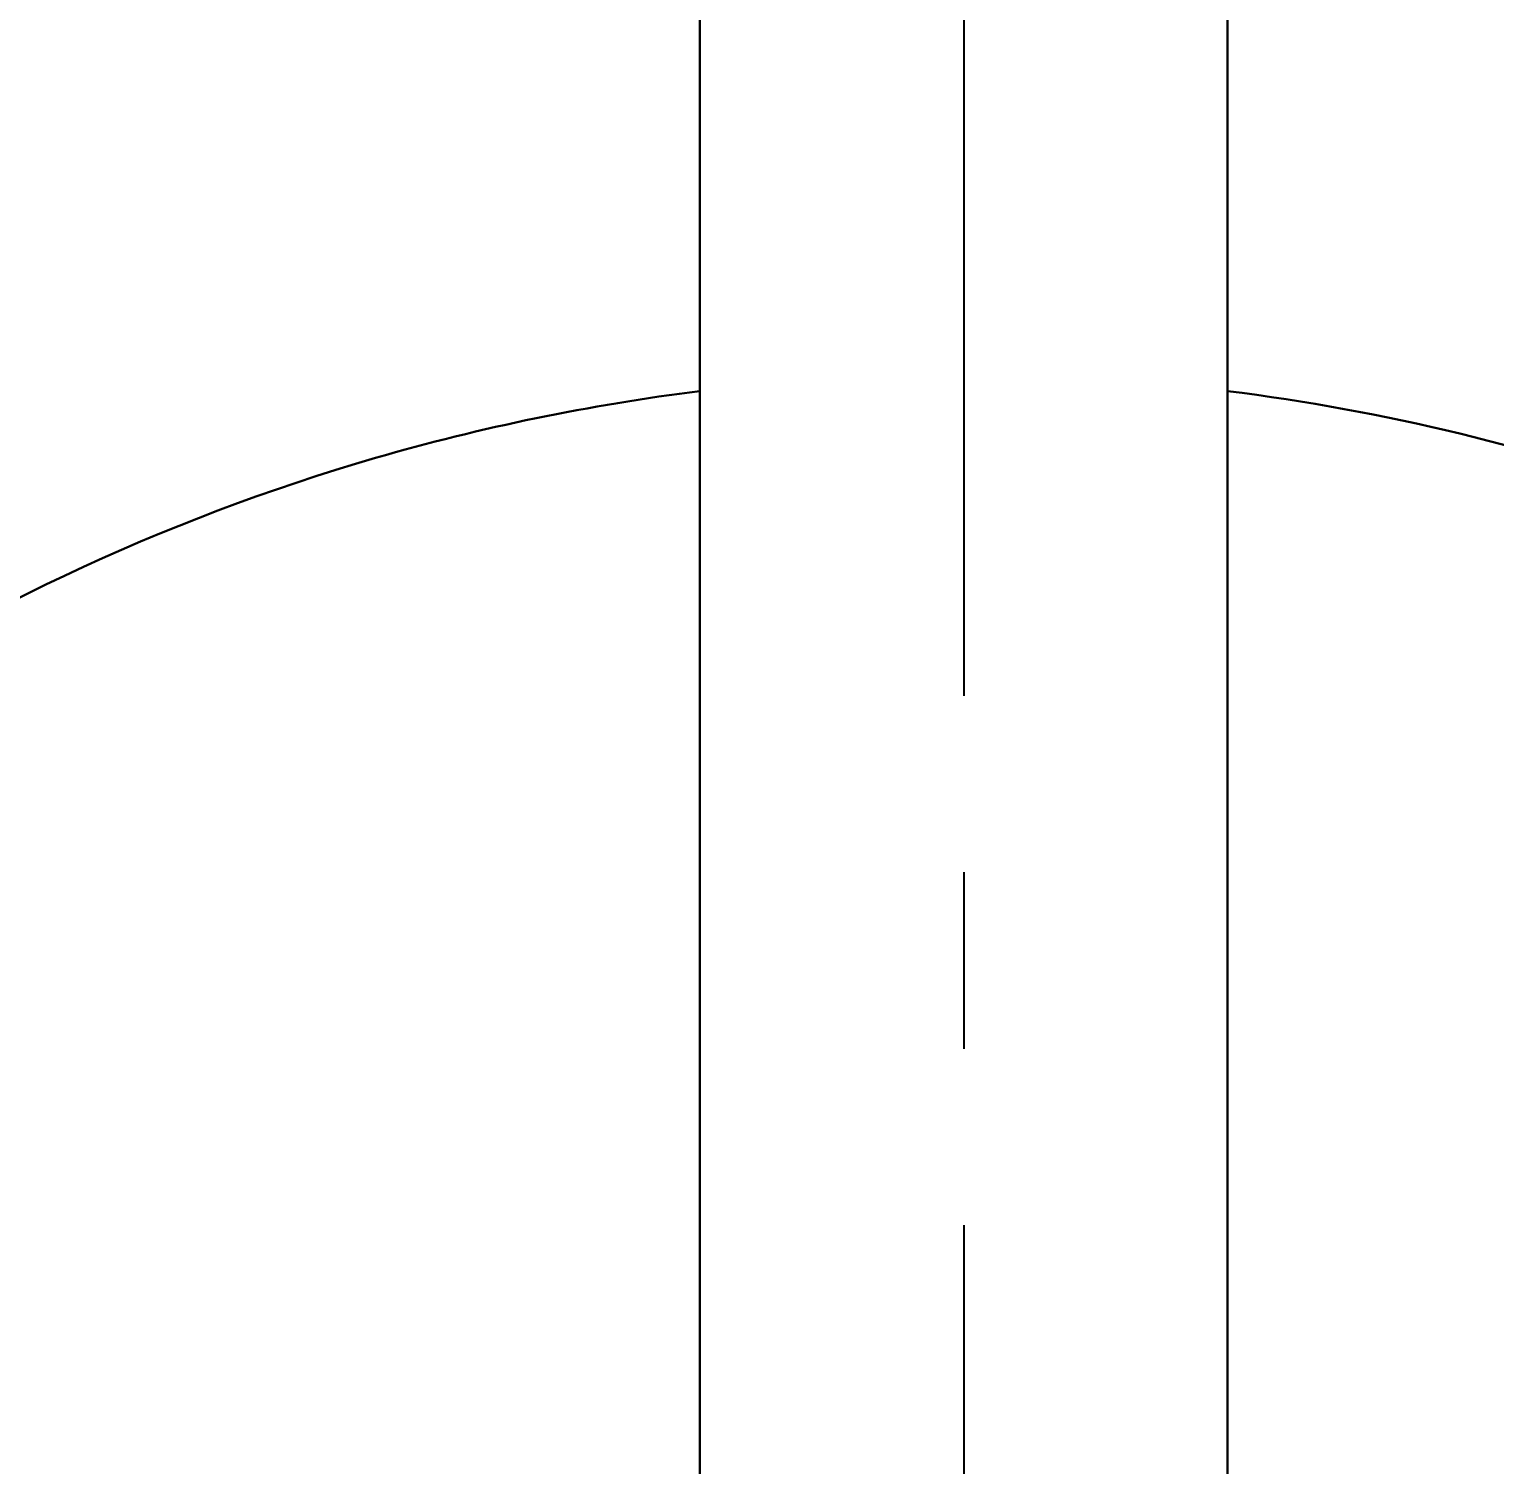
# Model space of a CAD drawing. Header units: millimetres. Extents: x 577 to 7172, y 252 to 2707.
# Drawn here: x 5008 to 5060.7, y 2157.1 to 2208.8 of the extents above; entities that cross this region are included whole.
import ezdxf

# ---------------------------------------------------------------- set-up
doc = ezdxf.new("R2010")
doc.units = ezdxf.units.MM
doc.header["$MEASUREMENT"] = 0
doc.linetypes.add('CENTER', pattern=[50.8, 31.75, -6.35, 6.35, -6.35])
doc.layers.add('외형선(ISO)', color=7, linetype='Continuous', lineweight=30)
doc.layers.add('치수(ISO)', color=7, linetype='Continuous', lineweight=25)
doc.layers.add('중심선(ISO)', color=1, linetype='CENTER', lineweight=25, true_color=0xff0000)
doc.styles.add('굴림', font='')
doc.styles.get('굴림').set_extended_font_data('援대┝')
doc.dimstyles.new('기본값 (ISO)', dxfattribs={"dimscale": 10, "dimtxt": 3, "dimasz": 2.5, "dimexe": 3.175, "dimexo": 0, "dimgap": 0.762, "dimtad": 1, "dimtoh": 1, "dimdec": 0, "dimzin": 1, "dimdsep": 46, "dimtxsty": '굴림', "dimcen": 0.5, "dimazin": 0, "dimtfac": 1, "dimtdec": 4, "dimtix": 1, "dimtmove": 1, "dimatfit": 3, "dimfxl": 1, "dimtolj": 1, "dimtzin": 1, "dimarcsym": 0})

# ---------------------------------------------------------------- blocks, each defined once
blk = doc.blocks.new('*D1')
at = {"layer": 'Defpoints', "color": 0}
for p in [(4899.259, 2588.117), (4619.259, 2120.015), (5041.614, 2120.015)]:
    blk.add_point(p, dxfattribs=at)
at = {"layer": '치수(ISO)', "color": 0, "lineweight": -2}
for p, q in [((4899.259, 2588.117), (4587.509, 2588.117)), ((4619.259, 2563.117), (4619.259, 2145.015)), ((5041.614, 2120.015), (4587.509, 2120.015))]:
    blk.add_line(p, q, dxfattribs=at)
at = {"layer": '치수(ISO)', "color": 0}
for points in [[(4623.425, 2563.117), (4615.092, 2563.117), (4619.259, 2588.117)], [(4615.092, 2145.015), (4623.425, 2145.015), (4619.259, 2120.015)]]:
    blk.add_solid(points, dxfattribs=at)
at = {"layer": '치수(ISO)', "color": 0, "insert": (4596.639, 2354.066), "char_height": 30, "attachment_point": 5, "rotation": 90, "style": '굴림'}
blk.add_mtext('\\A1;468', dxfattribs=at)

msp = doc.modelspace()

# ---------------------------------------------------------------- linework, layer by layer
at = {"layer": '외형선(ISO)'}
for p, q in [((5032.114, 2445.528), (5032.114, 2187.299)), ((5051.114, 2445.528), (5051.114, 2187.299)), ((5032.114, 2136.297), (5032.114, 2187.299)), ((5051.114, 2187.299), (5051.114, 2136.297))]:
    msp.add_line(p, q, dxfattribs=at)
for points, knots in [([(4966.614, 2122.455), (4966.614, 2130.417), (4967.955, 2138.48), (4973.071, 2153.461), (4976.875, 2160.58), (4986.442, 2173.121), (4992.324, 2178.701), (5005.413, 2187.648), (5012.785, 2191.124), (5024.235, 2194.446), (5028.154, 2195.251), (5032.114, 2195.75)], [0, 0, 0, 0, 2.423777, 2.423777, 4.811997, 4.811997, 7.200392, 7.200392, 9.591002, 9.591002, 10.780982, 10.780982, 10.780982, 10.780982]), ([(5051.114, 2195.751), (5056.735, 2195.04), (5062.295, 2193.703), (5075.061, 2189.061), (5082.179, 2185.103), (5094.632, 2175.307), (5100.123, 2169.348), (5108.815, 2156.193), (5112.124, 2148.833), (5115.779, 2135.137), (5116.614, 2128.772), (5116.614, 2122.459)], [12.679001, 12.679001, 12.679001, 12.679001, 14.370121, 14.370121, 16.761024, 16.761024, 19.150374, 19.150374, 21.539967, 21.539967, 23.461879, 23.461879, 23.461879, 23.461879])]:
    msp.add_open_spline(points, degree=3, knots=knots, dxfattribs=at)
at = {"layer": '중심선(ISO)'}
msp.add_line((5041.614, 2470.528), (5041.614, 2121.568), dxfattribs=at)

# ---------------------------------------------------------------- dimensions: what is measured, and where the dimension line sits
at = {"layer": '치수(ISO)'}
dim = msp.add_linear_dim(base=(4619.259, 2120.015), p1=(4899.259, 2588.117), p2=(5041.614, 2120.015), angle=90, dimstyle='기본값 (ISO)', dxfattribs=at)
dim.commit()
dim.dimension.update_dxf_attribs({"geometry": '*D1', "text_midpoint": (4596.639, 2354.066)})

doc.saveas('drawing.dxf')
